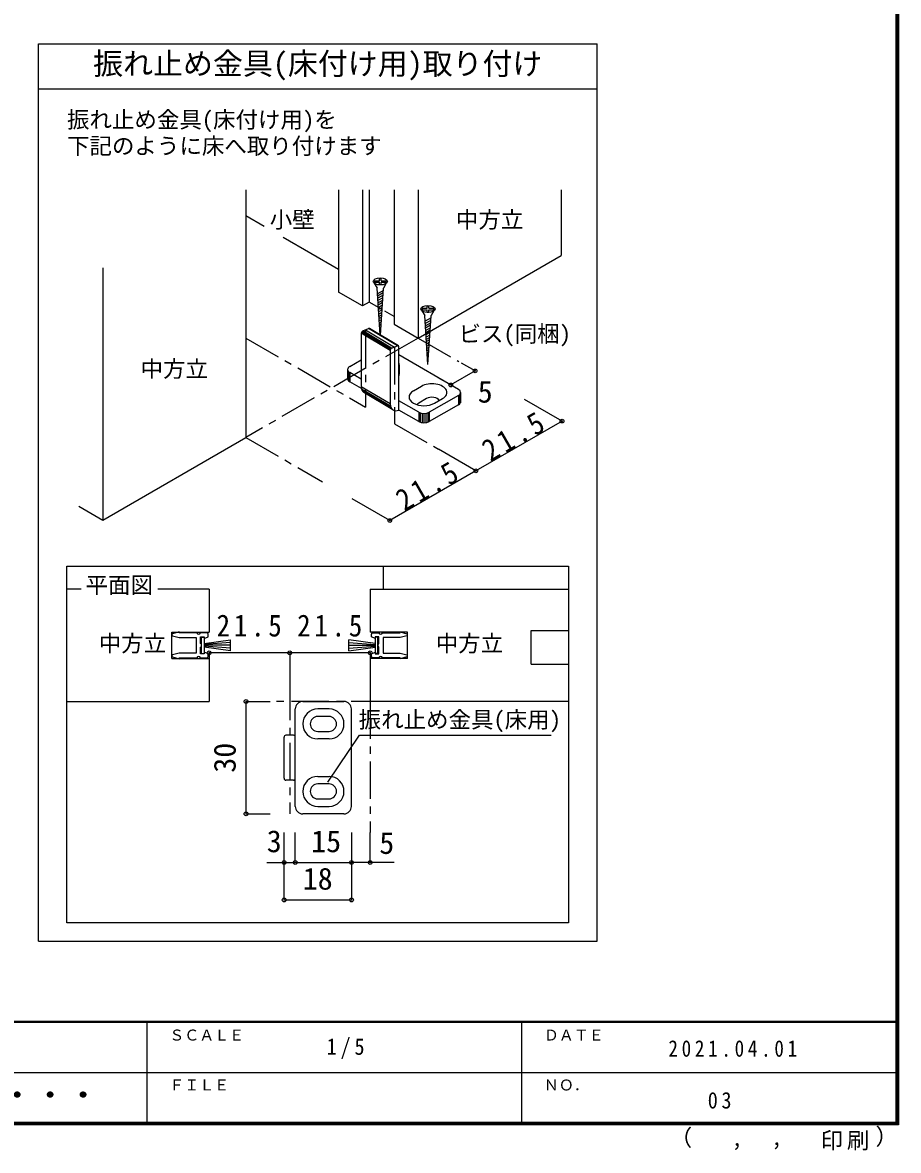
# Model space of a CAD drawing. Units: millimetres at full size, sheet at 1:5, with parts at other scales. Extents: x -973 to 977, y -718 to 696.
# Drawn here: x 392 to 977, y -718 to 35 of the extents above; entities that cross this region are included whole.
import ezdxf
from ezdxf.enums import TextEntityAlignment as Align

# ---------------------------------------------------------------- set-up
doc = ezdxf.new("R2010")
doc.units = ezdxf.units.MM
doc.header["$LTSCALE"] = 5
doc.header["$PDMODE"] = 32
doc.header["$PDSIZE"] = 2.5
doc.linetypes.add('CHAIN1', pattern=[8, 5, -1, 1, -1])
for name, color, linetype in [('0-6_扉', 2, 'Continuous'), ('0-7_金物', 7, 'Continuous'), ('0-A_文字', 7, 'Continuous'), ('0-B_寸法', 7, 'Continuous'), ('1-3_仕上げ', 2, 'Continuous'), ('1-4_枠', 3, 'Continuous'), ('1-7_金物', 7, 'Continuous'), ('1-A_文字', 7, 'Continuous'), ('1-B_寸法', 7, 'Continuous'), ('F-1_枠', 6, 'Continuous'), ('F-A_文字', 7, 'Continuous')]:
    doc.layers.add(name, color=color, linetype=linetype)
doc.styles.add('ＭＳ ゴシック', font='')
doc.styles.get('ＭＳ ゴシック').set_extended_font_data('MS Gothic')

msp = doc.modelspace()

# ---------------------------------------------------------------- linework, layer by layer
at = {"layer": '0-6_扉'}
for p, q in [((541.045, -76.613), (541.045, -241.852)), ((603.012, -76.613), (603.012, -144.838)), ((618.922, -76.613), (618.922, -154.024)), ((623.342, -76.613), (623.342, -151.472)), ((640.136, -76.613), (640.136, -166.271)), ((656.045, -76.613), (656.045, -175.457)), ((751.505, -76.613), (751.505, -120.343)), ((656.045, -175.457), (751.505, -120.343)), ((445.586, -128.608), (445.586, -296.965)), ((618.922, -154.024), (603.012, -144.838)), ((623.342, -151.472), (618.922, -154.024)), ((631.619, -156.251), (623.342, -151.472)), ((640.136, -161.168), (633.833, -157.529)), ((640.136, -166.271), (656.045, -175.457)), ((445.586, -296.965), (541.045, -241.852)), ((429.676, -287.78), (445.586, -296.965))]:
    msp.add_line(p, q, dxfattribs=at)
at = {"layer": '0-6_扉', "color": 7}
for p, q in [((541.045, -93.752), (553.328, -100.843)), ((565.887, -108.094), (603.012, -129.529))]:
    msp.add_line(p, q, dxfattribs=at)
at = {"layer": '0-7_金物'}
for p, q in [((626.827, -138.952), (628.652, -142.112)), ((626.933, -137.18), (626.933, -138.214)), ((626.933, -137.18), (630.296, -137.18)), ((626.933, -138.214), (630.296, -138.214)), ((630.725, -173.414), (628.652, -142.112)), ((630.296, -135.664), (631.329, -135.664)), ((630.296, -137.18), (630.296, -135.664)), ((630.296, -139.73), (630.296, -138.214)), ((630.296, -139.73), (631.329, -139.73)), ((630.893, -173.514), (632.973, -142.112)), ((631.329, -137.18), (631.329, -135.664)), ((631.329, -137.18), (634.692, -137.18)), ((631.329, -138.214), (634.692, -138.214)), ((631.329, -139.73), (631.329, -138.214)), ((634.798, -138.952), (632.973, -142.112)), ((634.692, -138.214), (634.692, -137.18)), ((632.869, -143.686), (628.905, -145.931)), ((632.761, -145.314), (629.005, -147.441)), ((632.653, -146.942), (629.105, -148.951)), ((632.546, -148.57), (629.205, -150.462)), ((632.438, -150.199), (629.305, -151.972)), ((632.33, -151.827), (629.405, -153.483)), ((632.222, -153.455), (629.505, -154.993)), ((632.114, -155.083), (629.605, -156.504)), ((632.006, -156.711), (629.705, -158.014)), ((658.647, -157.323), (660.471, -160.483)), ((658.752, -155.551), (658.752, -156.585)), ((658.752, -155.551), (662.115, -155.551)), ((658.752, -156.585), (662.115, -156.585)), ((662.115, -154.035), (663.149, -154.035)), ((662.115, -155.551), (662.115, -154.035)), ((662.115, -158.101), (662.115, -156.585)), ((662.115, -158.101), (663.149, -158.101)), ((663.149, -155.551), (663.149, -154.035)), ((663.149, -155.551), (666.512, -155.551)), ((663.149, -156.585), (666.512, -156.585)), ((663.149, -158.101), (663.149, -156.585)), ((666.617, -157.323), (664.793, -160.483)), ((666.512, -156.585), (666.512, -155.551)), ((631.898, -158.339), (629.805, -159.524)), ((631.791, -159.967), (629.905, -161.035)), ((631.683, -161.596), (630.005, -162.545)), ((631.575, -163.224), (630.105, -164.056)), ((631.467, -164.852), (630.205, -165.566)), ((662.632, -193.101), (660.471, -160.483)), ((664.689, -162.057), (660.724, -164.302)), ((664.581, -163.685), (660.824, -165.812)), ((664.473, -165.314), (660.924, -167.323)), ((662.632, -193.101), (664.793, -160.483)), ((618.158, -172.24), (618.158, -207.964)), ((637.442, -183.731), (618.158, -172.24)), ((637.474, -183.437), (618.191, -171.946)), ((637.57, -183.136), (618.286, -171.645)), ((637.722, -182.848), (618.438, -171.357)), ((637.92, -182.592), (618.637, -171.102)), ((638.151, -182.387), (618.868, -170.897)), ((619.115, -170.756), (622.946, -169.149)), ((638.399, -182.246), (619.115, -170.756)), ((642.477, -180.572), (623.194, -169.082)), ((642.708, -180.584), (623.424, -169.093)), ((642.906, -180.672), (623.623, -169.182)), ((631.359, -166.48), (630.305, -167.076)), ((631.251, -168.108), (630.405, -168.587)), ((631.143, -169.736), (630.506, -170.097)), ((631.035, -171.364), (630.606, -171.608)), ((664.365, -166.942), (661.025, -168.833)), ((664.258, -168.57), (661.125, -170.343)), ((664.15, -170.198), (661.225, -171.854)), ((664.042, -171.826), (661.325, -173.364)), ((663.934, -173.454), (661.425, -174.875)), ((663.826, -175.082), (661.525, -176.385)), ((663.718, -176.71), (661.625, -177.896)), ((663.61, -178.339), (661.725, -179.406)), ((663.502, -179.967), (661.825, -180.916)), ((643.187, -223.539), (643.187, -181.32)), ((682.962, -209.761), (643.187, -186.797)), ((663.395, -181.595), (661.925, -182.427)), ((663.287, -183.223), (662.025, -183.937)), ((663.179, -184.851), (662.125, -185.448)), ((663.071, -186.479), (662.225, -186.958)), ((662.963, -188.107), (662.325, -188.468)), ((610.483, -194.451), (618.158, -190.02)), ((643.464, -193.431), (643.464, -199.554)), ((662.855, -189.736), (662.425, -189.979)), ((609.019, -196.493), (609.019, -202.616)), ((609.189, -197.24), (609.189, -203.363)), ((609.689, -197.936), (609.689, -204.06)), ((610.483, -198.534), (610.483, -204.658)), ((618.158, -202.965), (610.483, -198.534)), ((618.262, -209.148), (610.483, -204.658)), ((637.637, -221.053), (618.354, -209.563)), ((652.91, -210.781), (658.213, -207.719)), ((638.211, -222.379), (618.928, -210.888)), ((639.124, -223.341), (619.841, -211.85)), ((656.445, -225.07), (643.187, -217.415)), ((661.748, -215.884), (656.445, -218.946)), ((682.962, -213.843), (663.516, -225.07)), ((667.052, -218.946), (672.355, -215.884)), ((682.962, -213.843), (682.962, -219.967)), ((683.756, -213.245), (683.756, -219.369)), ((684.256, -212.549), (684.256, -218.673)), ((684.426, -211.802), (684.426, -217.926)), ((656.445, -231.194), (643.187, -223.539)), ((656.445, -225.07), (656.445, -231.194)), ((657.481, -225.529), (657.481, -231.652)), ((658.687, -225.817), (658.687, -231.941)), ((661.275, -225.817), (661.275, -231.941)), ((662.481, -225.529), (662.481, -231.652)), ((682.962, -219.967), (663.516, -231.194)), ((663.516, -225.07), (663.516, -231.194)), ((659.981, -225.915), (659.981, -232.039)), ((421.661, -327.721), (756.52, -327.721)), ((756.52, -327.721), (756.52, -565.882))]:
    msp.add_line(p, q, dxfattribs=at)
for points in [[(638.399, -182.246), (642.229, -180.639), (622.946, -169.149)], [(637.442, -183.731), (637.442, -219.454), (618.158, -207.964)], [(756.52, -565.882), (421.661, -565.882), (421.661, -327.721)]]:
    msp.add_lwpolyline(points, dxfattribs=at)
for centre in [(630.812, -137.697), (662.632, -156.068)]:
    msp.add_ellipse(centre, major_axis=(4.71, 0), ratio=0.5, dxfattribs=at)
for centre, major_axis, ratio, start_param, end_param in [((619.115, -171.838), (0.64, 1.074), 0.663414, 0.7318184, 2.3026147), ((622.946, -170.231), (0.64, 1.074), 0.663414, 6.2296055, 7.0150037), ((642.229, -181.722), (0.64, 1.074), 0.663414, 5.4442074, 7.0150037), ((638.399, -183.329), (0.64, 1.074), 0.663414, 0.7318184, 2.3026147), ((614.019, -196.493), (-5, 0), 0.57735, 5.4977871, 7.0685835), ((633.464, -193.431), (10, 0), 0.57735, 6.047146, 6.5192246), ((614.019, -202.616), (-5, 0), 0.57735, 6.2831853, 7.0685835), ((633.464, -199.554), (10, 0), 0.57735, 6.047146, 6.5192246), ((623.903, -205.553), (3.839, 6.443), 0.663414, 2.3026147, 3.0880129), ((659.981, -214.864), (10, 0), 0.57735, 2.3561945, 5.4977871), ((665.284, -211.802), (10, 0), 0.57735, 5.4977871, 8.6393798), ((679.426, -211.802), (-5, 0), 0.57735, 2.3561945, 3.9269908), ((665.284, -217.926), (5, 0), 0.57735, 0.2617994, 2.3561945), ((679.426, -217.926), (-5, 0), 0.57735, 2.3561945, 3.1415927), ((643.187, -217.044), (3.839, 6.443), 0.663414, 2.3026147, 3.873411), ((659.981, -220.987), (5, 0), 0.57735, 2.3561945, 2.7802255), ((659.981, -223.029), (-5, 0), 0.57735, 0.7853982, 2.3561945), ((659.981, -229.152), (-5, 0), 0.57735, 0.7853982, 2.3561945)]:
    msp.add_ellipse(centre, major_axis=major_axis, ratio=ratio, start_param=start_param, end_param=end_param, dxfattribs=at)
at = {"layer": '0-A_文字', "color": 3}
for p, q in [((402.797, 20.992), (775.509, 20.992)), ((402.797, -578.141), (402.797, 20.992)), ((775.509, -578.141), (775.509, 20.992)), ((402.797, -9.008), (775.509, -9.008)), ((402.797, -578.141), (775.509, -578.141))]:
    msp.add_line(p, q, dxfattribs=at)
at = {"layer": '0-A_文字', "color": 4}
msp.add_lwpolyline([(595.748, -471.876), (616.972, -440.509), (744.959, -440.509)], dxfattribs=at)
at = {"layer": '0-B_寸法', "color": 4, "linetype": 'CHAIN1'}
for q in [(541.045, -241.852), (683.151, -191.106)]:
    msp.add_line((656.045, -175.457), q, dxfattribs=at)
at = {"layer": '0-B_寸法', "color": 4}
for p, q in [((694.083, -197.418), (685.112, -192.238)), ((669.192, -201.811), (677.833, -206.8)), ((694.083, -197.418), (677.833, -206.8))]:
    msp.add_line(p, q, dxfattribs=at)
at = {"layer": '0-B_寸法'}
for p in [(694.083, -197.418), (677.833, -206.8)]:
    msp.add_point(p, dxfattribs=at)
at = {"layer": '1-3_仕上げ', "color": 7}
msp.add_line((685.653, -343.121), (756.52, -343.121), dxfattribs=at)
at = {"layer": '1-4_枠'}
for p, q in [((431.141, -343.121), (421.661, -343.121)), ((516.59, -343.121), (482.33, -343.121)), ((516.59, -343.121), (516.59, -371.871)), ((624.09, -343.121), (756.52, -343.121)), ((624.09, -343.121), (624.09, -371.871)), ((491.59, -389.371), (491.59, -371.871)), ((491.59, -371.871), (516.59, -371.871)), ((649.09, -371.871), (624.09, -371.871)), ((649.09, -389.371), (649.09, -371.871)), ((731.59, -393.121), (731.59, -370.621)), ((731.59, -370.621), (756.52, -370.621)), ((731.59, -393.121), (756.52, -393.121)), ((421.661, -418.121), (516.59, -418.121)), ((756.52, -418.121), (624.09, -418.121))]:
    msp.add_line(p, q, dxfattribs=at)
at = {"layer": '1-4_枠', "color": 4, "linetype": 'CHAIN1'}
for p, q in [((570.34, -405.621), (570.34, -493.121)), ((676.485, -418.121), (557.386, -418.121)), ((624.09, -418.121), (624.09, -505.621))]:
    msp.add_line(p, q, dxfattribs=at)
at = {"layer": '1-4_枠', "color": 7}
msp.add_lwpolyline([(632.84, -327.721), (632.84, -343.121), (756.52, -343.121)], dxfattribs=at)
at = {"layer": '1-4_枠'}
for points in [[(491.59, -389.371), (516.59, -389.371), (516.59, -418.121)], [(649.09, -389.371), (624.09, -389.371), (624.09, -418.121)]]:
    msp.add_lwpolyline(points, dxfattribs=at)
at = {"layer": '1-7_金物', "color": 4, "linetype": 'CHAIN1'}
for p, q in [((621.031, -169.952), (640.314, -181.53)), ((621.031, -169.952), (621.031, -221.636)), ((541.045, -175.457), (621.031, -221.636)), ((640.314, -181.53), (640.314, -232.77)), ((640.314, -232.77), (669.618, -249.688)), ((541.045, -241.852), (592.281, -271.433))]:
    msp.add_line(p, q, dxfattribs=at)
at = {"layer": '1-7_金物'}
for p, q in [((515.09, -372.371), (510.84, -372.371)), ((625.59, -372.371), (629.84, -372.371)), ((513.34, -379.371), (530.84, -376.871)), ((530.84, -378.746), (513.34, -379.996)), ((530.84, -380.621), (513.34, -380.621)), ((530.84, -382.496), (513.34, -381.246)), ((530.84, -384.371), (513.34, -381.871)), ((530.84, -384.371), (530.84, -376.871)), ((609.84, -384.371), (609.84, -376.871)), ((627.34, -379.371), (609.84, -376.871)), ((609.84, -378.746), (627.34, -379.996)), ((609.84, -380.621), (627.34, -380.621)), ((609.84, -382.496), (627.34, -381.246)), ((609.84, -384.371), (627.34, -381.871)), ((510.84, -388.871), (515.09, -388.871)), ((511.59, -386.121), (513.34, -386.121)), ((629.84, -388.871), (625.59, -388.871)), ((629.09, -386.121), (627.34, -386.121)), ((579.09, -418.121), (606.59, -418.121)), ((574.09, -488.121), (574.09, -423.121)), ((596.59, -423.121), (589.09, -423.121)), ((596.59, -428.121), (589.09, -428.121)), ((611.59, -488.121), (611.59, -423.121)), ((566.59, -469.371), (566.59, -441.871)), ((572.84, -440.621), (567.84, -440.621)), ((589.09, -438.121), (596.59, -438.121)), ((596.59, -443.121), (589.09, -443.121)), ((572.84, -470.621), (567.84, -470.621)), ((589.09, -468.121), (596.59, -468.121)), ((596.59, -473.121), (589.09, -473.121)), ((589.09, -483.121), (596.59, -483.121)), ((589.09, -488.121), (596.59, -488.121)), ((606.59, -493.121), (579.09, -493.121))]:
    msp.add_line(p, q, dxfattribs=at)
for points in [[(508.34, -372.371), (496.59, -372.371), (496.59, -371.621), (492.134, -372.9)], [(492.172, -374.351), (496.59, -375.371), (507.84, -375.371), (507.84, -380.621)], [(513.34, -374.871), (513.34, -386.371), (510.84, -386.371), (510.84, -381.871)], [(510.84, -379.371), (510.84, -374.871), (513.34, -374.871)], [(511.59, -386.121), (511.59, -375.121), (513.34, -375.121)], [(513.34, -376.121), (515.84, -374.871), (515.84, -373.121)], [(627.34, -376.121), (624.84, -374.871), (624.84, -373.121)], [(627.34, -374.871), (627.34, -386.371), (629.84, -386.371), (629.84, -381.871)], [(629.84, -379.371), (629.84, -374.871), (627.34, -374.871)], [(629.09, -386.121), (629.09, -375.121), (627.34, -375.121)], [(632.34, -372.371), (644.09, -372.371), (644.09, -371.621), (648.547, -372.9)], [(648.509, -374.351), (644.09, -375.371), (632.84, -375.371), (632.84, -380.621)], [(507.84, -380.621), (507.84, -385.871), (496.59, -385.871), (492.172, -386.89)], [(632.84, -380.621), (632.84, -385.871), (644.09, -385.871), (648.509, -386.89)], [(492.134, -388.342), (496.59, -389.621), (496.59, -388.871), (508.34, -388.871)], [(515.84, -388.121), (515.84, -386.371), (513.34, -385.121)], [(624.84, -388.121), (624.84, -386.371), (627.34, -385.121)], [(648.547, -388.342), (644.09, -389.621), (644.09, -388.871), (632.34, -388.871)]]:
    msp.add_lwpolyline(points, dxfattribs=at)
for centre, radius, start, end in [((492.34, -373.621), 0.75, 106.01316, 257.0113), ((509.59, -371.704), 1.417, 208.07249, 270), ((509.59, -371.704), 1.417, 270, 331.92751), ((515.09, -373.121), 0.75, 0, 90), ((625.59, -373.121), 0.75, 90, 180), ((631.09, -371.704), 1.417, 208.07249, 270), ((631.09, -371.704), 1.417, 270, 331.92751), ((648.34, -373.621), 0.75, 282.9887, 73.98684), ((510.174, -380.621), 1.417, 0, 61.92751), ((510.174, -380.621), 1.417, 298.07249, 0), ((630.507, -380.621), 1.417, 118.07249, 180), ((630.507, -380.621), 1.417, 180, 241.92751), ((492.34, -387.621), 0.75, 102.9887, 253.98684), ((509.59, -389.537), 1.417, 90, 151.92751), ((509.59, -389.537), 1.417, 28.07249, 90), ((515.09, -388.121), 0.75, 270, 0), ((625.59, -388.121), 0.75, 180, 270), ((631.09, -389.537), 1.417, 90, 151.92751), ((631.09, -389.537), 1.417, 28.07249, 90), ((648.34, -387.621), 0.75, 286.01316, 77.0113), ((579.09, -423.121), 5, 90, 180), ((606.59, -423.121), 5, 0, 90), ((589.09, -433.121), 10, 90, 270), ((589.09, -433.121), 5, 90, 270), ((596.59, -433.121), 10, 270, 90), ((596.59, -433.121), 5, 270, 90), ((567.84, -441.871), 1.25, 90, 180), ((572.84, -441.871), 1.25, 0, 90), ((567.84, -469.371), 1.25, 180, 270), ((572.84, -469.371), 1.25, 270, 0), ((589.09, -478.121), 10, 90, 270), ((589.09, -478.121), 5, 90, 270), ((596.59, -478.121), 10, 270, 90), ((596.59, -478.121), 5, 270, 90), ((579.09, -488.121), 5, 180, 270), ((606.59, -488.121), 5, 270, 0)]:
    msp.add_arc(centre, radius, start, end, dxfattribs=at)
at = {"layer": '1-B_寸法', "color": 4}
for p, q in [((752.118, -230.924), (727.118, -216.49)), ((694.618, -264.122), (637.118, -297.319)), ((637.118, -297.319), (612.118, -282.886)), ((516.59, -385.621), (516.59, -405.621)), ((570.34, -385.621), (516.59, -385.621)), ((624.09, -385.621), (570.34, -385.621)), ((570.34, -385.621), (570.34, -405.621)), ((624.09, -385.621), (624.09, -405.621)), ((541.208, -493.121), (557.386, -493.121)), ((566.59, -525.621), (566.59, -505.621)), ((574.09, -525.621), (574.09, -505.621)), ((611.59, -505.621), (611.59, -550.621)), ((624.09, -525.637), (624.09, -505.621)), ((555.025, -525.621), (574.09, -525.621)), ((566.59, -550.621), (566.59, -525.621)), ((574.09, -525.621), (611.59, -525.621)), ((640.151, -525.637), (611.59, -525.637)), ((566.59, -550.621), (611.59, -550.621))]:
    msp.add_line(p, q, dxfattribs=at)
for points in [[(752.118, -230.924), (694.618, -264.122), (669.618, -249.688)], [(541.208, -493.121), (541.208, -418.121), (557.386, -418.121)]]:
    msp.add_lwpolyline(points, dxfattribs=at)
at = {"layer": '1-B_寸法'}
for p in [(752.118, -230.924), (694.618, -264.122), (637.118, -297.319), (516.59, -385.621), (570.34, -385.621), (624.09, -385.621), (541.208, -418.121), (541.208, -493.121), (566.59, -525.621), (574.09, -525.621), (611.59, -525.621), (611.59, -525.637), (624.09, -525.637), (566.59, -550.621), (611.59, -550.621)]:
    msp.add_point(p, dxfattribs=at)
at = {"layer": 'F-1_枠'}
for p, q in [((974.986, 695.833), (974.986, -700.833)), ((975.82, 695.833), (975.82, -700.833)), ((976.653, 695.833), (976.653, -700.833)), ((976.653, -631.667), (-973.347, -631.667)), ((976.653, -632.5), (-973.347, -632.5)), ((474.986, -632.5), (474.986, -699.167)), ((724.986, -632.5), (724.986, -699.167)), ((1.653, -665.833), (974.986, -665.834)), ((976.653, -699.167), (-973.347, -699.167)), ((976.653, -700), (-973.347, -700)), ((976.653, -700.833), (-973.347, -700.833))]:
    msp.add_line(p, q, dxfattribs=at)

# ---------------------------------------------------------------- texts
at = {"layer": '0-A_文字', "style": 'ＭＳ ゴシック'}
for s, height, p in [('振れ止め金具(床付け用)取り付け', 14.66, (439.153, -4.008)), ('振れ止め金具(床付け用)を', 11, (421.706, -38.467)), ('下記のように床へ取り付けます', 11, (421.706, -56.003)), ('小壁', 11, (557.029, -105.183)), ('中方立', 11, (681.275, -105.183)), ('中方立', 11, (470.816, -204.827)), ('平面図', 11, (434.103, -349.197)), ('中方立', 11, (442.876, -388.121)), ('中方立', 11, (667.805, -388.121))]:
    msp.add_text(s, height=height, dxfattribs=at).set_placement(p, align=Align.BOTTOM_LEFT)
at = {"layer": '0-B_寸法', "style": 'ＭＳ ゴシック'}
for s, height, p in [('ビス(同梱)', 11, (683.041, -181.448)), ('5', 14.66, (695.854, -222.987))]:
    msp.add_text(s, height=height, dxfattribs=at).set_placement(p, align=Align.BOTTOM_LEFT)
at = {"layer": '1-A_文字', "style": 'ＭＳ ゴシック'}
msp.add_text('振れ止め金具(床用)', height=11, dxfattribs=at).set_placement((616.376, -439.01), align=Align.BOTTOM_LEFT)
at = {"layer": '1-B_寸法', "style": 'ＭＳ ゴシック'}
msp.add_text('30', height=14.66, rotation=90, dxfattribs=at).set_placement((538.708, -465.621), align=Align.BOTTOM_LEFT)
for s, p in [('3', (555.025, -523.121)), ('15', (584.715, -523.121)), ('5', (630.151, -524.248)), ('18', (579.09, -548.121))]:
    msp.add_text(s, height=14.66, dxfattribs=at).set_placement(p, align=Align.BOTTOM_LEFT)
at = {"layer": '1-B_寸法', "char_height": 14.66, "attachment_point": 7, "rotation": 30, "style": 'ＭＳ ゴシック'}
for insert in [(704.424, -258.46), (646.924, -291.658)]:
    msp.add_mtext('\\T1.28;\\W0.9;21.5', dxfattribs=dict(at, insert=insert))
at = {"layer": '1-B_寸法', "char_height": 14.66, "attachment_point": 7, "style": 'ＭＳ ゴシック'}
for insert in [(521.59, -374.949), (575.34, -374.949)]:
    msp.add_mtext('\\T1.28;\\W0.9;21.5', dxfattribs=dict(at, insert=insert))
at = {"layer": 'F-A_文字', "style": 'ＭＳ ゴシック'}
for s, height, p in [('ＳＣＡＬＥ', 7.331, (489.986, -646.667)), ('ＤＡＴＥ', 7.331, (739.986, -646.667)), ('ＦＩＬＥ', 7.331, (489.986, -680)), ('ＮＯ．', 7.331, (739.986, -680.001)), ('（', 11, (823.992, -718.052)), ('）', 11, (961.387, -717.355)), (',', 11, (865.199, -718.052)), (',', 11, (891.686, -717.588))]:
    msp.add_text(s, height=height, dxfattribs=at).set_placement(p, align=Align.BOTTOM_LEFT)
at = {"layer": 'F-A_文字', "style": 'ＭＳ ゴシック', "width": 1.1}
msp.add_text('ウッドワン・・・', height=14.66, dxfattribs=at).set_placement((267.486, -692.5), align=Align.BOTTOM_LEFT)
at = {"layer": 'F-A_文字', "char_height": 11, "attachment_point": 7, "style": 'ＭＳ ゴシック'}
for s, insert in [('\\T1.38;\\W0.9;1/5', (594.986, -656.667)), ('\\T1.39;\\W0.85;2021.04.01', (823.111, -655.417)), ('\\T1.36;\\W0.9;03', (849.361, -690.001)), ('\\T1.17;印刷', (924.678, -717.82))]:
    msp.add_mtext(s, dxfattribs=dict(at, insert=insert))

doc.saveas('drawing.dxf')
